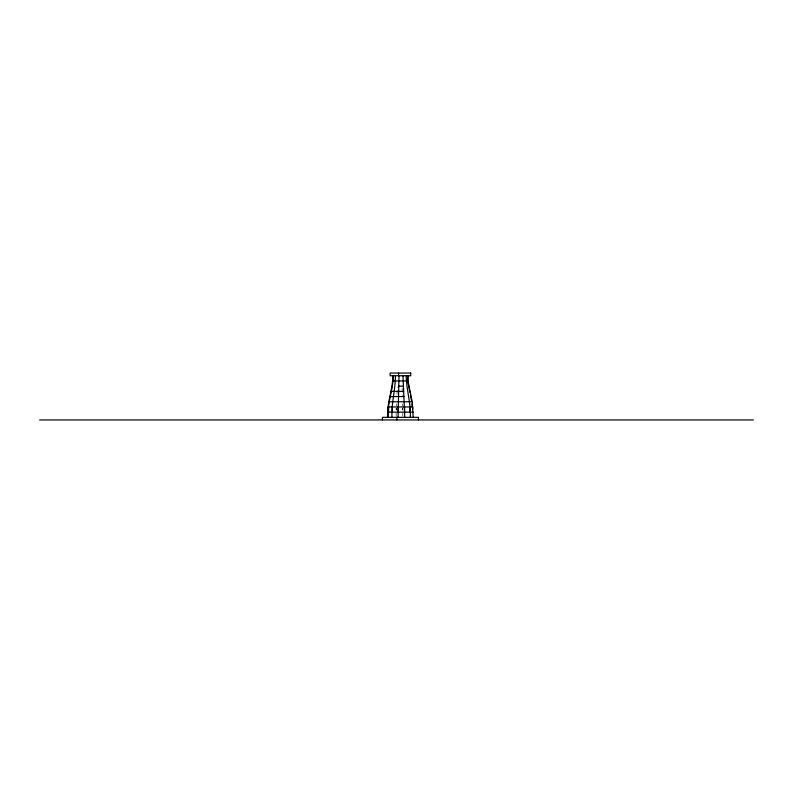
<?xml version="1.0" encoding="UTF-8"?>
<svg xmlns="http://www.w3.org/2000/svg" width="793" height="793" viewBox="0 0 793 793"><rect width="100%" height="100%" fill="white"/><g stroke="black" fill="none" stroke-linecap="round" stroke-linejoin="round"><path stroke-width="0.59" stroke-dasharray="3.96 2.97" d="M396.331 405.907L396.401 403.835M396.976 394.408L397.481 387.073M402.14 388.292L402.418 395.638M402.695 403.835L402.735 405.907M402.775 407.989L402.804 410.07M402.755 407.989L402.755 410.07M402.844 413.193L402.844 416.305M396.133 413.193L396.133 416.305M396.262 407.989L396.193 410.07L396.292 407.989"/><path stroke-width="1.19" d="M399.018 375.753L398.036 417.346M395.439 375.753C395.38 389.68 391.326 403.35 391.97 417.346M388.173 412.152C388.302 399.801 393.378 388.055 393.199 375.753M387.668 417.346C386.697 403.191 392.813 389.75 392.902 375.753M392.902 380.957L407.979 380.957L412.211 401.754L413.212 417.346M398.82 386.151L403.34 386.151M391.167 391.355L403.696 391.355M390.156 396.55L404.053 396.55M388.669 401.754L412.211 401.754M387.668 412.152L413.212 412.152M39.65 419.943L753.35 419.943M409.931 392.505L407.681 380.957L407.681 375.753M410.387 394.815L411.517 400.594M411.944 403.835L412.251 406.948M410.298 417.346C411.052 403.31 406.323 389.7 406.264 375.753M404.747 417.346L402.983 375.753M418.466 419.943L418.466 417.346L382.414 417.346L382.414 419.943M412.737 409.029L412.737 406.948L388.134 406.948L388.173 417.346M409.931 406.948L409.931 412.152M407.979 375.753L407.979 380.957M404.589 406.948L404.589 412.152M398.592 373.057L398.592 375.753M398.126 406.948L398.126 412.152M396.837 417.346L396.837 419.943M392.287 406.948L392.287 412.152M388.629 406.948L388.629 412.152M410.724 373.057L390.156 373.057L390.156 375.753L410.724 375.753L410.724 373.057"/></g></svg>
